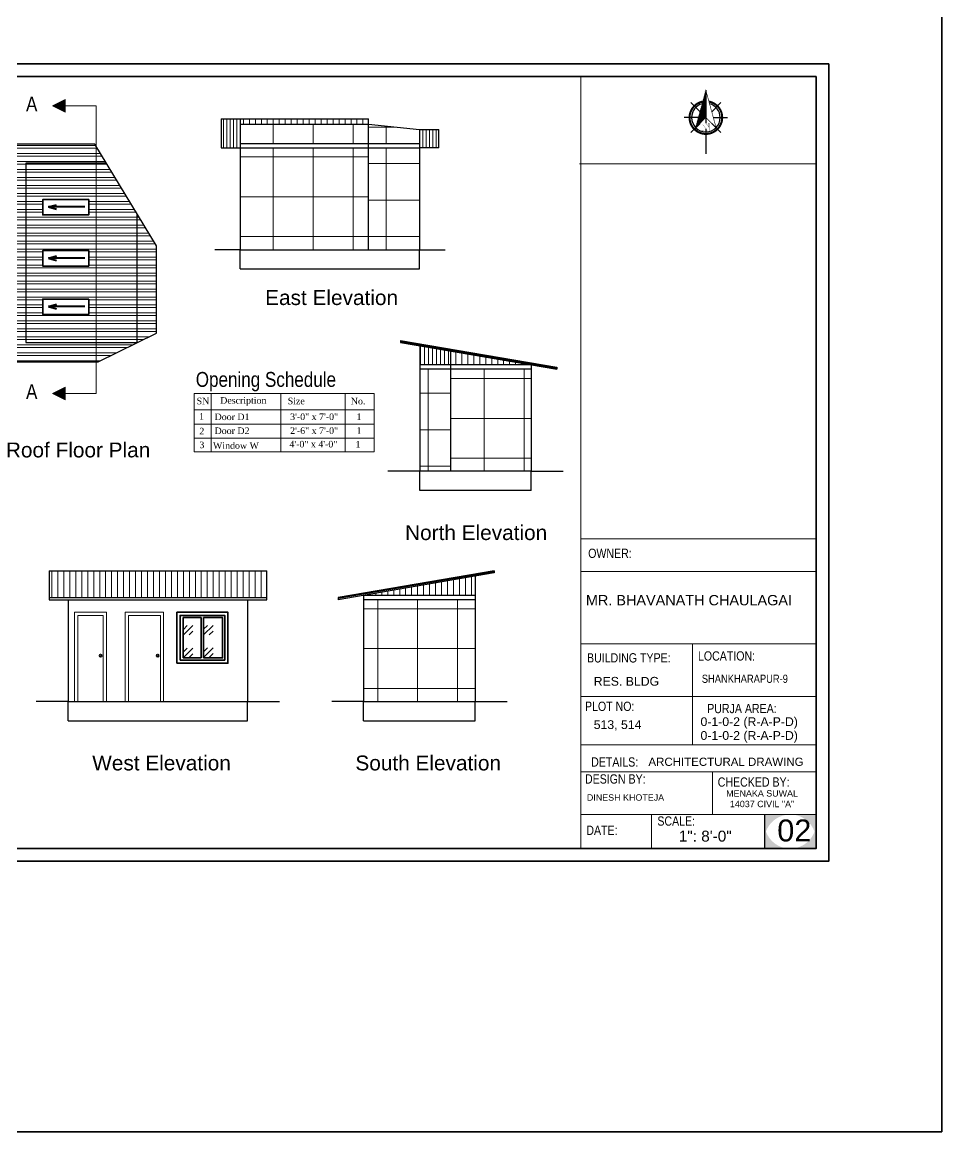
# Model space of a CAD drawing. Header units: inches. Extents: x 367408 to 422529, y -59171 to -41521.
# Drawn here: x 380870 to 381735, y -58108 to -57064 of the extents above; entities that cross this region are included whole.
import ezdxf

# ---------------------------------------------------------------- set-up
doc = ezdxf.new("R2010")
doc.units = ezdxf.units.IN
doc.header["$LTSCALE"] = 2
doc.header["$MEASUREMENT"] = 0
doc.layers.get('0').update_dxf_attribs({"linetype": 'CONTINUOUS'})
for name, color, linetype, lineweight in [('1', 7, 'CONTINUOUS', 13), ('DIM_LINE', 173, 'CONTINUOUS', 20), ('DIMENTION', 140, 'CONTINUOUS', 0), ('door', 20, 'CONTINUOUS', 35), ('Rebars', 1, 'CONTINUOUS', 13), ('Siteplan', 7, 'CONTINUOUS', 30), ('steps', 253, 'CONTINUOUS', 20), ('TEXT', 181, 'CONTINUOUS', 25), ('WALL - A', 1, 'CONTINUOUS', 40)]:
    doc.layers.add(name, color=color, linetype=linetype, lineweight=lineweight)
doc.layers.add('Normal Wall', color=7, linetype='CONTINUOUS', lineweight=35, true_color=0xffaf89)
doc.layers.add('Rear Wall', color=7, linetype='CONTINUOUS', lineweight=20, true_color=0xd4e480)
doc.styles.get("Standard").update_dxf_attribs({"font": 'ARIALN.TTF'})
doc.styles.add('SwissBT', font='swiss.ttf', dxfattribs={"height": 12})
doc.styles.add('TIMES', font='times.ttf')
pattern_1 = [(180, (-1294.729, -1127.35), (-4e-16, -7.5), []), (180, (-1297.229, -1124.85), (-4e-16, -7.5), [])]
pattern_2 = [(90, (-3306.16, -753.055), (-37.5, 0), []), (180, (-3306.16, -753.055), (-4e-15, -37.5), [])]
pattern_3 = [(90, (-3306.16, -753.055), (-34.375, 0), []), (180, (-3306.16, -753.055), (-4e-15, -34.375), [])]
pattern_4 = [(90, (-3306.16, -753.055), (-3.125, 0), [])]

# ---------------------------------------------------------------- blocks, each defined once
blk = doc.blocks.new('*X29')
at = {"color": 0}
for p, q in [((145.76, -415.33), (147.62, -413.47)), ((145.96, -414.6), (147.62, -412.94)), ((146.16, -413.87), (147.62, -412.41)), ((146.36, -413.14), (147.62, -411.88)), ((146.55, -412.41), (147.62, -411.35)), ((146.75, -411.68), (147.62, -410.82)), ((146.95, -410.95), (147.62, -410.29)), ((147.15, -410.22), (147.62, -409.76)), ((147.35, -409.49), (147.62, -409.23)), ((147.55, -408.76), (147.62, -408.7)), ((143.76, -422.63), (147.62, -418.77)), ((143.96, -421.9), (147.62, -418.24)), ((144.16, -421.17), (147.62, -417.71)), ((144.36, -420.44), (147.62, -417.18)), ((144.56, -419.71), (147.62, -416.65)), ((144.76, -418.98), (147.62, -416.12)), ((144.96, -418.25), (147.62, -415.59)), ((145.16, -417.52), (147.62, -415.06)), ((145.36, -416.79), (147.62, -414.53)), ((145.56, -416.06), (147.62, -414)), ((142.76, -426.28), (147.62, -421.42)), ((142.96, -425.55), (147.62, -420.89)), ((143.16, -424.82), (147.62, -420.36)), ((143.36, -424.09), (147.62, -419.83)), ((143.56, -423.36), (147.62, -419.3))]:
    blk.add_line(p, q, dxfattribs=at)
blk = doc.blocks.new('NORTH_15')
for p, q in [((-2.87, 2.87), (-7.37, 7.37)), ((0, 3.66), (0, 10.62)), ((2.87, 2.87), (7.37, 7.37)), ((-13.37, 0), (2.72, 0)), ((5.49, 0), (17.83, 0)), ((-2.87, -2.87), (-7.37, -7.37)), ((0, -3.66), (0, -10.62)), ((2.87, -2.87), (7.37, -7.37))]:
    blk.add_line(p, q)
at = {"const_width": 1}
for points in [[(0, -8, 1), (0, 8, 0.359415), (-7.86, 1.52, 1)], [(-7.86, -1.52, 0.359415), (0, -8, 1)]]:
    blk.add_lwpolyline(points, format="xyb", dxfattribs=at)
for points, const_width in [([(4.96, -5.01), (-13.37, 0), (4.9, 5), (0, 0), (4.96, -5.01)], 0.3), ([(5.93, -1.55), (6, -1.55), (6.07, -1.54), (6.13, -1.53), (6.17, -1.52), (6.22, -1.51), (6.26, -1.49), (6.28, -1.47), (6.3, -1.45), (6.32, -1.42), (6.33, -1.39), (6.35, -1.34), (6.36, -1.29), (6.37, -1.23), (6.38, -1.16), (6.38, -1.08), (6.38, -1), (6.54, -1), (6.54, -2.34), (6.38, -2.34), (6.38, -2.3), (6.38, -2.23), (6.38, -2.16), (6.37, -2.09), (6.36, -2.04), (6.35, -1.99), (6.33, -1.95), (6.32, -1.91), (6.3, -1.88), (6.28, -1.86), (6.26, -1.83), (6.22, -1.81), (6.18, -1.8), (6.13, -1.78), (6.07, -1.77), (6.01, -1.76), (5.95, -1.76), (2.66, -1.76), (2.66, -2.34), (2.5, -2.34), (2.5, -0.16), (4.71, 1.44), (3.14, 1.44), (3.07, 1.44), (3, 1.43), (2.94, 1.42), (2.89, 1.41), (2.85, 1.4), (2.81, 1.38), (2.78, 1.36), (2.76, 1.34), (2.74, 1.31), (2.72, 1.27), (2.7, 1.22), (2.69, 1.17), (2.68, 1.11), (2.67, 1.04), (2.66, 0.97), (2.66, 0.89), (2.66, 0.87), (2.5, 0.87), (2.5, 2.21), (2.66, 2.21), (2.66, 2.17), (2.66, 2.09), (2.67, 2.03), (2.68, 1.97), (2.69, 1.91), (2.7, 1.86), (2.71, 1.82), (2.73, 1.78), (2.75, 1.76), (2.77, 1.74), (2.8, 1.72), (2.85, 1.7), (2.89, 1.68), (2.94, 1.67), (3, 1.66), (3.07, 1.66), (3.14, 1.66), (6.54, 1.66), (6.54, 0.75), (3.33, -1.55), (5.93, -1.55), (5.93, -1.55)], 0.1)]:
    blk.add_lwpolyline(points, dxfattribs=dict(const_width=const_width))
for start, end in [(90, 164.973), (270, 90), (195.027, 270)]:
    blk.add_arc((0, 0), 7, start, end)
at = {"rotation": 90}
blk.add_blockref('*X29', (-421.89, -147.62), dxfattribs=at)
blk = doc.blocks.new('A$C0BDB7EE9')
at = {"layer": 'Siteplan', "xscale": 2.999999999999779, "yscale": 2.999999999999779, "zscale": 2.999999999999779, "rotation": 247.8612575918487}
blk.add_blockref('NORTH_15', (20.2, 49.5), dxfattribs=at)
blk = doc.blocks.new('A$C327B4BBD')
at = {"layer": 'DIMENTION', "ltscale": 0.3, "xscale": 1.171875000000082, "yscale": 1.171875000000082, "zscale": 1.171875000000082, "rotation": 112.1387424081494}
blk.add_blockref('A$C0BDB7EE9', (16.1, 0), dxfattribs=at)

msp = doc.modelspace()

# ---------------------------------------------------------------- hatches: boundary and pattern name
at = {"linetype": 'ByBlock', "lineweight": 5}
for points in [[(380898.5, -57142.5), (380910.5, -57148.5), (380910.5, -57136.5)], [(380898.5, -57413.2), (380910.5, -57419.2), (380910.5, -57407.2)]]:
    msp.add_hatch(color=7, dxfattribs=at).paths.add_polyline_path(points)
msp.add_hatch(color=0).paths.add_polyline_path([(381617, -57809.4), (381592.7, -57809.4, -0.414214), (381617, -57833.7)])
at = {"layer": '1', "ltscale": 5}
h = msp.add_hatch(dxfattribs=at)
h.set_pattern_fill('ANSI37', color=256, scale=300, angle=45, style=0)
h.set_pattern_definition(pattern_2)
h.paths.add_polyline_path([(381196, -57177.8), (381196, -57159.8), (381075.2, -57159.8), (381075.2, -57177.8)])
h = msp.add_hatch(dxfattribs=at)
h.set_pattern_fill('ANSI37', color=256, scale=275, angle=45, style=0)
h.set_pattern_definition(pattern_3)
h.paths.add_polyline_path([(381244, -57164.8), (381196, -57159.8), (381196, -57177.8), (381244, -57177.8)])
h = msp.add_hatch(dxfattribs=at)
h.set_pattern_fill('ANSI37', color=256, scale=300, angle=45, style=0)
h.set_pattern_definition(pattern_2)
h.paths.add_polyline_path([(381075.2, -57181.8), (381075.2, -57277.8), (381196, -57277.8), (381196, -57181.8)])
h = msp.add_hatch(dxfattribs=at)
h.set_pattern_fill('ANSI37', color=256, scale=275, angle=45, style=0)
h.set_pattern_definition(pattern_3)
h.paths.add_polyline_path([(381244, -57181.8), (381196, -57181.8), (381196, -57277.8), (381244, -57277.8)])
h = msp.add_hatch(dxfattribs=at)
h.set_pattern_fill('ANSI37', color=256, scale=275, angle=45, style=0)
h.set_pattern_definition([(90, (1398064.682, -781212.938), (-34.375, 0), []), (180, (1398064.682, -781212.938), (-4e-15, -34.375), [])])
h.paths.add_polyline_path([(381244.1, -57486.3), (381273.3, -57486.3), (381273.3, -57390.3), (381244.1, -57390.3)])
h = msp.add_hatch(dxfattribs=at)
h.set_pattern_fill('ANSI37', color=256, scale=300, angle=45, style=0)
h.set_pattern_definition([(90, (-2020.19, -961.566), (-37.5, 0), []), (180, (-2020.19, -961.566), (-4e-15, -37.5), [])])
h.paths.add_polyline_path([(381349.1, -57486.3), (381349.1, -57390.3), (381273.3, -57390.3), (381273.3, -57486.3)])
h = msp.add_hatch(dxfattribs=at)
h.set_pattern_fill('ANSI37', color=256, scale=300, angle=45, style=0)
h.set_pattern_definition([(90, (-1595.375, -1178.31), (-37.5, 0), []), (180, (-1595.375, -1178.31), (-4e-15, -37.5), [])])
h.paths.add_polyline_path([(381296.3, -57607.1), (381191.3, -57607.1), (381191.3, -57703.1), (381296.3, -57703.1)])
at = {"layer": 'DIM_LINE'}
h = msp.add_hatch(dxfattribs=at)
h.set_pattern_fill('ANSI32', color=256, scale=20, angle=135)
h.set_pattern_definition(pattern_1)
h.paths.add_polyline_path([(380939.7, -57180.7), (380938.3, -57178.5), (380849.4, -57178.5), (380849.4, -57383.2), (380939.7, -57383.2), (380939.7, -57365.2), (380873.4, -57365.2), (380873.4, -57196.5), (380939.7, -57196.5)])
h = msp.add_hatch(dxfattribs=at)
h.set_pattern_fill('ANSI32', color=256, scale=20, angle=135)
h.set_pattern_definition(pattern_1)
h.paths.add_polyline_path([(380939.7, -57196.5), (380949.3, -57196.5), (380939.7, -57180.7)])
h = msp.add_hatch(dxfattribs=at)
h.set_pattern_fill('ANSI32', color=256, scale=20, angle=135)
h.set_pattern_definition(pattern_1)
h.paths.add_polyline_path([(380939.7, -57196.5), (380873.4, -57196.5), (380873.4, -57365.2), (380939.7, -57365.2)])
h.paths.add_polyline_path([(380932.7, -57230.6), (380932.7, -57245), (380889.4, -57245), (380889.4, -57230.6)], flags=16)
h.paths.add_polyline_path([(380932.7, -57278.7), (380932.7, -57293.2), (380889.4, -57293.2), (380889.4, -57278.7)], flags=16)
h.paths.add_polyline_path([(380932.7, -57324.3), (380932.7, -57338.7), (380889.4, -57338.7), (380889.4, -57324.3)], flags=16)
h = msp.add_hatch(dxfattribs=at)
h.set_pattern_fill('ANSI32', color=256, scale=20, angle=135)
h.set_pattern_definition(pattern_1)
h.paths.add_polyline_path([(380939.7, -57365.2), (380978.4, -57365.2), (380978.4, -57244.5), (380949.3, -57196.5), (380939.7, -57196.5)])
h = msp.add_hatch(dxfattribs=at)
h.set_pattern_fill('ANSI32', color=256, scale=20, angle=135)
h.set_pattern_definition(pattern_1)
h.paths.add_polyline_path([(380996.4, -57274.1), (380978.4, -57244.5), (380978.4, -57365.2), (380996.4, -57356.5)])
h = msp.add_hatch(dxfattribs=at)
h.set_pattern_fill('ANSI32', color=256, scale=20, angle=135)
h.set_pattern_definition(pattern_1)
h.paths.add_polyline_path([(380978.4, -57365.2), (380939.7, -57365.2), (380939.7, -57383.2), (380941.5, -57383.2)])
at = {"layer": 'door', "ltscale": 0.5}
h = msp.add_hatch(dxfattribs=at)
h.set_pattern_fill('GOST_GLASS', color=256, scale=2.5)
h.set_pattern_definition([(45, (18488.159, -26987.389), (21.21320344, 0), [12.5, -17.5]), (45, (18493.462, -26987.389), (21.21320344, 0), [5, -25]), (45, (18488.159, -26982.085), (21.21320344, 0), [5, -25])])
h.paths.add_polyline_path([(381038.6, -57624.3), (381021.6, -57624.1), (381021.6, -57662.1), (381038.6, -57662.3)])
h = msp.add_hatch(dxfattribs=at)
h.set_pattern_fill('GOST_GLASS', color=256, scale=2.5)
h.set_pattern_definition([(45, (18507.159, -26987.204), (21.21320344, 0), [12.5, -17.5]), (45, (18512.462, -26987.204), (21.21320344, 0), [5, -25]), (45, (18507.159, -26981.9), (21.21320344, 0), [5, -25])])
h.paths.add_polyline_path([(381058.6, -57624.1), (381040.6, -57624.1), (381040.6, -57662.1), (381058.6, -57662.1)])
at = {"layer": 'steps', "ltscale": 0.3}
h = msp.add_hatch(dxfattribs=at)
h.set_pattern_fill('ANSI31', scale=25, angle=45)
h.set_pattern_definition(pattern_4)
h.paths.add_polyline_path([(381075.2, -57154.7), (381057.2, -57154.7), (381057.2, -57181.9), (381075.2, -57181.9)])
h = msp.add_hatch(dxfattribs=at)
h.set_pattern_fill('ANSI31', scale=45, angle=45)
h.set_pattern_definition([(90, (-3306.16, -753.055), (-5.625, 0), [])])
h.paths.add_polyline_path([(381075.2, -57159.8), (381196, -57159.8), (381196, -57154.7), (381075.2, -57154.7)])
h = msp.add_hatch(dxfattribs=at)
h.set_pattern_fill('ANSI31', scale=25, angle=45)
h.set_pattern_definition(pattern_4)
h.paths.add_polyline_path([(381262, -57164.8), (381244, -57164.8), (381244, -57181.9), (381262, -57181.9)])
h = msp.add_hatch(dxfattribs=at)
h.set_pattern_fill('ANSI31', scale=30, angle=45)
h.set_pattern_definition([(90, (-2020.191, -961.566), (-3.75, 0), [])])
h.paths.add_polyline_path([(381244.1, -57368.3), (381244.1, -57386.3), (381273.3, -57386.3), (381273.3, -57373.3)])
h = msp.add_hatch(dxfattribs=at)
h.set_pattern_fill('ANSI31', scale=45, angle=45)
h.set_pattern_definition([(90, (-1542.557, -961.566), (-5.625, 0), [])])
h.paths.add_polyline_path([(381273.3, -57373.3), (381273.3, -57386.3), (381349.1, -57386.3)])
h = msp.add_hatch(dxfattribs=at)
h.set_pattern_fill('ANSI31', scale=45, angle=45)
h.set_pattern_definition([(90, (-2800.131, -1178.308), (-5.625, 0), [])])
h.paths.add_polyline_path([(380895.4, -57580), (380895.4, -57605.2), (381100.2, -57605.2), (381100.2, -57580)])
h = msp.add_hatch(dxfattribs=at)
h.set_pattern_fill('ANSI31', scale=45, angle=45)
h.set_pattern_definition([(90, (-1595.3753, -1178.308), (-5.625, 0), [])])
h.paths.add_polyline_path([(381296.3, -57603.1), (381296.3, -57585.1), (381191.3, -57603.1)])
at = {"layer": 'TEXT'}
for points in [[(381592.7, -57809.4), (381568.4, -57809.4), (381568.4, -57833.7, -0.414214)], [(381592.7, -57809.4), (381568.4, -57809.4), (381568.4, -57833.7, -0.414214)], [(381617, -57809.4), (381592.7, -57809.4, -0.414214), (381617, -57833.7)], [(381568.4, -57817.2), (381568.4, -57841.5), (381592.7, -57841.5, -0.414214)], [(381568.4, -57817.2), (381568.4, -57841.5), (381592.7, -57841.5, -0.414214)], [(381617, -57817.2, -0.414214), (381592.7, -57841.5), (381617, -57841.5)], [(381617, -57817.2, -0.414214), (381592.7, -57841.5), (381617, -57841.5)]]:
    msp.add_hatch(color=0, dxfattribs=at).paths.add_polyline_path(points)

# ---------------------------------------------------------------- linework, layer by layer
at = {"color": 7, "linetype": 'ByBlock', "lineweight": 5}
for p, q in [((380898.5, -57142.5), (380910.5, -57136.5)), ((380910.5, -57148.5), (380910.5, -57136.5)), ((380910.5, -57148.5), (380898.5, -57142.5)), ((380939.7, -57142.5), (380910.5, -57142.5)), ((380939.7, -57413.2), (380939.7, -57142.5)), ((380898.5, -57413.2), (380910.5, -57407.2)), ((380910.5, -57419.2), (380910.5, -57407.2)), ((380910.5, -57419.2), (380898.5, -57413.2)), ((380939.7, -57413.2), (380910.5, -57413.2))]:
    msp.add_line(p, q, dxfattribs=at)
at = {"ltscale": 0.5}
for p, q in [((381057.2, -57154.7), (381196, -57154.7)), ((381057.2, -57154.7), (381057.2, -57181.9)), ((381075.2, -57154.7), (381075.2, -57277.8)), ((381196, -57277.8), (381196, -57154.7)), ((381075.2, -57159.8), (381196, -57159.8)), ((381196, -57159.8), (381244, -57164.8)), ((381244, -57164.8), (381244, -57277.8)), ((381244, -57164.8), (381262, -57164.8)), ((381262, -57181.9), (381262, -57164.8)), ((381075.2, -57177.8), (381244, -57177.8)), ((380938.3, -57178.5), (380849.4, -57178.5)), ((381057.2, -57181.9), (381075.2, -57181.9)), ((381075.2, -57181.8), (381244, -57181.8)), ((381262, -57181.9), (381244, -57181.9)), ((380873.4, -57196.5), (380873.4, -57365.2)), ((380949.3, -57196.5), (380873.4, -57196.5)), ((380978.4, -57365.2), (380978.4, -57244.5)), ((381075.2, -57277.8), (381051.2, -57277.8)), ((381075.2, -57277.8), (381244, -57277.8)), ((381075.2, -57295.8), (381075.2, -57277.8)), ((381244, -57277.8), (381268, -57277.8)), ((381244, -57295.8), (381244, -57277.8)), ((381075.2, -57295.8), (381244, -57295.8)), ((380873.4, -57365.2), (380978.4, -57365.2)), ((380941.5, -57383.2), (380996.4, -57356.5)), ((381226.1, -57363.2), (381373.1, -57388.4)), ((381226.1, -57363.2), (381226.1, -57365.2)), ((381226.1, -57364.2), (381373.1, -57389.4)), ((381226.1, -57365.2), (381373.1, -57390.4)), ((381244.1, -57368.3), (381244.1, -57486.3)), ((381273.3, -57486.3), (381273.3, -57373.3)), ((381284.3, -57375.2), (381284.3, -57373.2)), ((380849.4, -57383.2), (380941.5, -57383.2)), ((381349.1, -57386.3), (381244.1, -57386.3)), ((381349.1, -57386.3), (381349.1, -57486.3)), ((381349.1, -57390.3), (381244.1, -57390.3)), ((381373.1, -57388.4), (381373.1, -57390.4)), ((381244.1, -57486.3), (381214.1, -57486.3)), ((381349.1, -57486.3), (381244.1, -57486.3)), ((381244.1, -57504.3), (381244.1, -57486.3)), ((381349.1, -57486.3), (381379.1, -57486.3)), ((381349.1, -57504.3), (381349.1, -57486.3)), ((381349.1, -57504.3), (381244.1, -57504.3)), ((380895.4, -57580), (381100.2, -57580)), ((380895.4, -57580), (380895.4, -57607.2)), ((381100.2, -57607.2), (381100.2, -57580)), ((381314.3, -57580), (381167.3, -57605.2)), ((381314.3, -57581), (381167.3, -57606.2)), ((381314.3, -57582), (381167.3, -57607.2)), ((381296.3, -57585.1), (381296.3, -57703.1)), ((381314.3, -57580), (381314.3, -57582)), ((381259.4, -57591.4), (381259.4, -57589.4)), ((380895.4, -57605.2), (381100.2, -57605.2)), ((381167.3, -57605.2), (381167.3, -57607.2)), ((381191.3, -57603.1), (381296.3, -57603.1)), ((381191.3, -57603.1), (381191.3, -57703.1)), ((380895.4, -57607.2), (381100.2, -57607.2)), ((380913.4, -57607.2), (380913.4, -57703.1)), ((381082.2, -57607.2), (381082.2, -57703.1)), ((381191.3, -57607.1), (381296.3, -57607.1)), ((380913.4, -57703.1), (380883.4, -57703.1)), ((380913.4, -57703.1), (381082.2, -57703.1)), ((380913.4, -57721.1), (380913.4, -57703.1)), ((381082.2, -57703.1), (381112.2, -57703.1)), ((381082.2, -57721.1), (381082.2, -57703.1)), ((381191.3, -57703.1), (381161.3, -57703.1)), ((381191.3, -57703.1), (381296.3, -57703.1)), ((381191.3, -57721.1), (381191.3, -57703.1)), ((381296.3, -57703.1), (381326.3, -57703.1)), ((381296.3, -57721.1), (381296.3, -57703.1)), ((380913.4, -57721.1), (381082.2, -57721.1)), ((381191.3, -57721.1), (381296.3, -57721.1))]:
    msp.add_line(p, q, dxfattribs=at)
at = {"color": 0}
msp.add_line((381568.4, -57809.4), (381568.4, -57841.5), dxfattribs=at)
msp.add_line((381568.4, -57809.4), (381568.4, -57841.5), dxfattribs=at)
at = {"ltscale": 0.5}
msp.add_lwpolyline([(380996.4, -57356.5), (380996.4, -57274.1), (380938.3, -57178.5)], dxfattribs=at)
at = {"layer": 'DIM_LINE'}
for points in [[(380889.4, -57230.6), (380889.4, -57245), (380932.7, -57245), (380932.7, -57230.6)], [(380889.4, -57278.7), (380889.4, -57293.2), (380932.7, -57293.2), (380932.7, -57278.7)], [(380889.4, -57324.3), (380889.4, -57338.7), (380932.7, -57338.7), (380932.7, -57324.3)]]:
    msp.add_lwpolyline(points, close=True, dxfattribs=at)
at = {"layer": 'door', "ltscale": 0.5}
for p, q in [((381021.6, -57624.1), (381021.6, -57662.1)), ((381038.6, -57624.1), (381038.6, -57662.1)), ((381040.6, -57624.1), (381040.6, -57662.1))]:
    msp.add_line(p, q, dxfattribs=at)
for points in [[(380932.7, -57230.6), (380932.7, -57245), (380889.4, -57245), (380889.4, -57230.6)], [(380932.7, -57278.7), (380932.7, -57293.2), (380889.4, -57293.2), (380889.4, -57278.7)], [(380932.7, -57324.3), (380932.7, -57338.7), (380889.4, -57338.7), (380889.4, -57324.3)], [(381015.6, -57667.1), (381063.6, -57667.1), (381063.6, -57619.1), (381015.6, -57619.1)], [(381018.6, -57664.1), (381060.6, -57664.1), (381060.6, -57622.1), (381018.6, -57622.1)]]:
    msp.add_lwpolyline(points, close=True, dxfattribs=at)
for points in [[(381038.6, -57624.1), (381021.6, -57624.1)], [(381040.6, -57662.1), (381058.6, -57662.1), (381058.6, -57624.1), (381040.6, -57624.1)], [(381021.6, -57662.1), (381038.6, -57662.1)]]:
    msp.add_lwpolyline(points, dxfattribs=at)
for centre in [(380943.9, -57659.8), (380997.6, -57659.8)]:
    msp.add_circle(centre, 1.12, dxfattribs=at)
at = {"layer": 'Normal Wall', "color": 3}
for points in [[(380432.5, -55251.3), (381735.3, -55251.3), (381735.3, -58108), (380432.5, -58108)], [(380570.9, -57102.9), (381628.9, -57102.9), (381628.9, -57853.4), (380570.9, -57853.4)]]:
    msp.add_lwpolyline(points, close=True, dxfattribs=at)
at = {"layer": 'Normal Wall'}
for points in [[(380570.9, -57102.9), (381628.9, -57102.9), (381628.9, -57853.4), (380570.9, -57853.4)], [(381617, -57114.8), (380594.7, -57114.8), (380594.7, -57841.5), (381617, -57841.5)], [(381617, -57114.8), (380594.7, -57114.8), (380594.7, -57841.5), (381617, -57841.5)]]:
    msp.add_lwpolyline(points, close=True, dxfattribs=at)
at = {"layer": 'Rear Wall'}
for p, q in [((381395.6, -57559.1), (381395.6, -57114.8)), ((381394.4, -57197.1), (381617, -57197.1)), ((381395.6, -57549.8), (381617, -57549.8)), ((381395.6, -57549.8), (381617, -57549.8)), ((381395.6, -57549.8), (381617, -57549.8)), ((381395.6, -57549.8), (381617, -57549.8)), ((381395.6, -57580.6), (381617, -57580.6)), ((381395.6, -57580.6), (381617, -57580.6)), ((381395.6, -57648.7), (381617, -57648.7)), ((381395.6, -57648.7), (381617, -57648.7)), ((381500.9, -57648.7), (381500.9, -57734.6)), ((381500.9, -57648.7), (381500.9, -57743.8)), ((381395.6, -57698.2), (381617, -57698.2)), ((381395.6, -57698.2), (381617, -57698.2)), ((381395.6, -57743.8), (381617, -57743.8)), ((381395.6, -57769.3), (381617, -57769.3)), ((381395.6, -57769.3), (381617, -57769.3)), ((381519.5, -57809.4), (381519.5, -57769.3)), ((381519.5, -57809.4), (381519.5, -57769.3)), ((381395.6, -57809.4), (381617, -57809.4)), ((381395.6, -57809.4), (381617, -57809.4)), ((381462.3, -57809.4), (381462.3, -57841.5)), ((381462.3, -57809.4), (381462.3, -57841.5))]:
    msp.add_line(p, q, dxfattribs=at)
msp.add_lwpolyline([(381395.6, -57549.8), (381617, -57549.8), (381617, -57841.5), (381395.6, -57841.5)], close=True, dxfattribs=at)
msp.add_lwpolyline([(381395.6, -57549.8), (381617, -57549.8), (381617, -57841.5), (381395.6, -57841.5)], close=True, dxfattribs=at)
at = {"layer": 'steps', "color": 7, "lineweight": 5, "ltscale": 0.3}
for p, q in [((381032, -57413.1), (381201.2, -57413.1)), ((381032, -57468.2), (381032, -57413.1)), ((381048, -57413.1), (381048, -57468.2)), ((381113.4, -57413.1), (381113.4, -57468.2)), ((381173.9, -57413.1), (381173.9, -57468.2)), ((381201.2, -57413.1), (381201.2, -57468.2)), ((381032, -57428.4), (381201.2, -57428.4)), ((381032, -57428.4), (381201.2, -57428.4)), ((381032, -57442), (381201.2, -57442)), ((381032, -57455.1), (381201.2, -57455.1)), ((381032, -57468.2), (381201.2, -57468.2))]:
    msp.add_line(p, q, dxfattribs=at)
at = {"layer": 'steps', "color": 7, "ltscale": 0.3}
for p, q in [((380919.4, -57703.1), (380919.4, -57619.1)), ((380919.4, -57619.1), (380949.4, -57619.1)), ((380922.4, -57703.1), (380922.4, -57622.1)), ((380922.4, -57622.1), (380946.4, -57622.1)), ((380946.4, -57622.1), (380946.4, -57703.1)), ((380949.4, -57619.1), (380949.4, -57703.1)), ((380967.1, -57703.1), (380967.1, -57619.1)), ((380967.1, -57619.1), (381003.1, -57619.1)), ((380970.1, -57703.1), (380970.1, -57622.1)), ((380970.1, -57622.1), (381000.1, -57622.1)), ((381000.1, -57622.1), (381000.1, -57703.1)), ((381003.1, -57619.1), (381003.1, -57703.1))]:
    msp.add_line(p, q, dxfattribs=at)
at = {"layer": 'WALL - A'}
for p, q in [((380895, -57237.6), (380902.3, -57235.5)), ((380929, -57237.6), (380895, -57237.6)), ((380895, -57237.6), (380902.3, -57239.7)), ((380895, -57285.8), (380902.3, -57283.6)), ((380929, -57285.8), (380895, -57285.8)), ((380895, -57285.8), (380902.3, -57287.9)), ((380895, -57331.3), (380902.3, -57329.2)), ((380929, -57331.3), (380895, -57331.3)), ((380895, -57331.3), (380902.3, -57333.4))]:
    msp.add_line(p, q, dxfattribs=at)

# ---------------------------------------------------------------- block references
at = {"layer": 'Rebars', "xscale": 0.5459999999999999, "yscale": 0.5459999999999999, "zscale": 0.5459999999999999, "rotation": 270}
msp.add_blockref('A$C327B4BBD', (381513.3, -57178.9), dxfattribs=at)

# ---------------------------------------------------------------- texts
at = {"color": 7, "linetype": 'ByBlock', "lineweight": 5}
msp.add_text('Opening Schedule', height=14, dxfattribs=at).set_placement((381033.4, -57406.9))
at = {"color": 0}
for s, p in [('OWNER:', (381402.6, -57567.9)), ('LOCATION:', (381505.9, -57664.5))]:
    msp.add_text(s, height=8.7, dxfattribs=at).set_placement(p)
at = {"color": 7, "linetype": 'ByBlock', "lineweight": 5, "char_height": 14}
for s, insert, width, attachment_point in [('A', (380884.4, -57147.7), 26.58, 9), ('{\\fArial CE|b0|i0|c0|p34;East Elevation}', (381161.2, -57323), 235.547, 5), ('A', (380884.4, -57418.4), 26.58, 9), ('{\\fArial CE|b0|i0|c0|p34;Roof\\fArial CE|b0|i0|c238|p34; Floor Plan}', (380922.7, -57466.4), 235.547, 5), ('{\\fArial CE|b0|i0|c0|p34;North Elevation}', (381297.2, -57544.2), 235.547, 5), ('{\\fArial CE|b0|i0|c0|p34;West Elevation}', (381001.2, -57761), 235.547, 5), ('{\\fArial CE|b0|i0|c0|p34;South Elevation}', (381252.1, -57761), 235.547, 5)]:
    msp.add_mtext(s, dxfattribs=dict(at, insert=insert, width=width, attachment_point=attachment_point))
at = {"layer": 'steps', "color": 7, "lineweight": 5, "ltscale": 0.3, "style": 'TIMES'}
for s, height, p in [('SN', 6.17, (381034.2, -57423.3)), ('Description', 6.169, (381056.4, -57422.7)), ('Size', 6.17, (381119.9, -57423.3)), ('No.', 6.17, (381179.3, -57423.4)), ('1', 6.17, (381036.5, -57437.8)), ('Door D1', 6.17, (381051.1, -57438.2)), ('3\'-0" x 7\'-0"', 6.169, (381122.2, -57438.1)), ('1', 6.17, (381184.6, -57438)), ('2', 6.17, (381036.8, -57451.6)), ('Door D2', 6.17, (381051.1, -57451.3)), ('2\'-6" x 7\'-0"', 6.169, (381122.2, -57451.2)), ('1', 6.17, (381184.6, -57451.1)), ('3', 6.17, (381036.8, -57464.6)), ('Window W', 6.17, (381049.6, -57465.2)), ('4\'-0" x 4\'-0"', 6.169, (381121.5, -57463.9)), ('1', 6.17, (381183.7, -57464.1))]:
    msp.add_text(s, height=height, dxfattribs=at).set_placement(p)
at = {"layer": 'TEXT', "color": 0}
for s, height, p in [('OWNER:', 8.7, (381402.6, -57567.9)), ('LOCATION:', 8.7, (381505.9, -57664.5)), ('CHECKED BY:', 8.704, (381524.5, -57783.2)), ('CHECKED BY:', 8.704, (381524.5, -57783.2)), ('SCALE:', 8.7, (381467.7, -57819.9)), ('SCALE:', 8.7, (381467.7, -57819.9))]:
    msp.add_text(s, height=height, dxfattribs=at).set_placement(p)
at = {"layer": 'TEXT', "color": 0, "linetype": 'ByBlock', "style": 'SwissBT'}
for s, insert, char_height, width, attachment_point in [('MR. BHAVANATH CHAULAGAI', (381497.4, -57602.8), 9.72, 217.511, 2), ('ARCHITECTURAL DRAWING', (381459.3, -57755.9), 7.74, 268.532, 1), ('DINESH KHOTEJA', (381401.4, -57790.4), 6, 201.528, 1), ('MENAKA SUWAL\\P14037 CIVIL "A"', (381566.2, -57786.5), 6, 88.549, 2)]:
    msp.add_mtext(s, dxfattribs=dict(at, insert=insert, char_height=char_height, width=width, attachment_point=attachment_point))
at = {"layer": 'TEXT', "color": 0, "attachment_point": 1}
for s, insert, char_height, width in [('BUILDING TYPE:', (381401.5, -57657.6), 8.704, 148.555), ('BUILDING TYPE:', (381401.5, -57657.6), 8.704, 148.555), ('PLOT NO: ', (381399.6, -57703.2), 8.7, 138.027), ('PLOT NO: ', (381399.6, -57703.2), 8.7, 138.027), ('PURJA AREA:', (381514.6, -57705.3), 8.704, 197.582), ('PURJA AREA:', (381514.6, -57705.3), 8.704, 197.582), ('DETAILS: ', (381405.4, -57755.6), 8.7, 138.027), ('DESIGN BY:', (381399.6, -57771.6), 8.7, 138.027), ('DESIGN BY:', (381399.6, -57771.6), 8.7, 138.027), ('DATE:', (381400.9, -57819.9), 8.7, 34.818)]:
    msp.add_mtext(s, dxfattribs=dict(at, insert=insert, char_height=char_height, width=width))
at = {"layer": 'TEXT', "color": 0, "linetype": 'ByBlock', "insert": (381509.5, -57677.8), "char_height": 7.671, "attachment_point": 1}
msp.add_mtext_dynamic_manual_height_columns('SHANKHARAPUR-9', width=381.035, gutter_width=1.53, heights=[0], dxfattribs=at)
at = {"layer": 'TEXT', "color": 0, "style": 'SwissBT'}
for s, insert, char_height, width, attachment_point in [('RES. BLDG', (381407.8, -57679.9), 8.26, 163.214, 1), ('RES. BLDG', (381407.8, -57679.9), 8.26, 163.214, 1), ('513, 514', (381407.8, -57720.7), 8.26, 163.214, 1), ('0-1-0-2 (R-A-P-D)', (381554.1, -57717.9), 8.256, 163.214, 2), ('0-1-0-2 (R-A-P-D)', (381554.1, -57730.9), 8.256, 163.214, 2), ('02', (381580.5, -57814.1), 20.64, 20.158, 1)]:
    msp.add_mtext(s, dxfattribs=dict(at, insert=insert, char_height=char_height, width=width, attachment_point=attachment_point))
at = {"layer": 'TEXT', "color": 0, "ltscale": 0.5, "insert": (381487.8, -57824.6), "char_height": 10.32, "width": 127.534, "attachment_point": 1, "style": 'SwissBT'}
msp.add_mtext('1": 8\'-0"', dxfattribs=at)
msp.add_mtext('1": 8\'-0"', dxfattribs=at)

doc.saveas('drawing.dxf')
